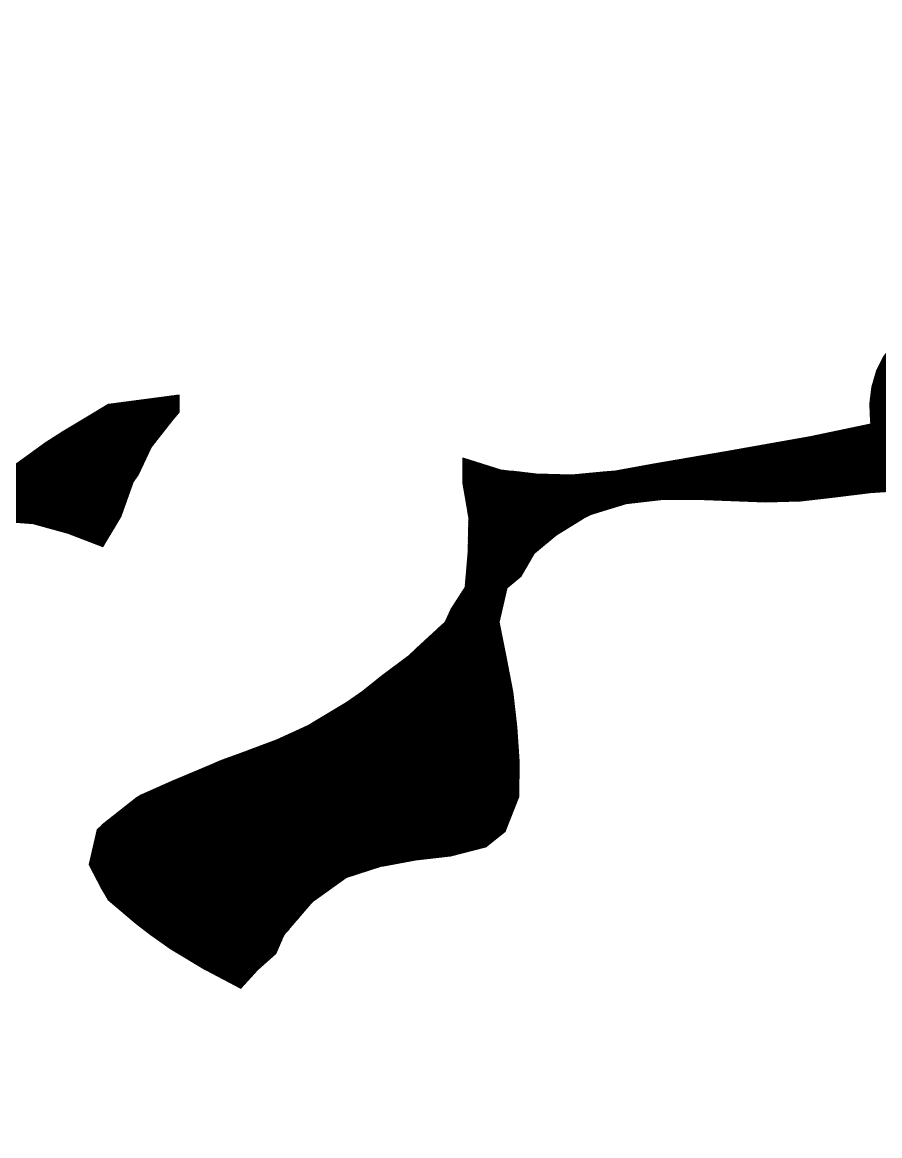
# Model space of a CAD drawing. Header units: metres. Extents: x 700094 to 706520, y 9319589 to 9324725.
# Drawn here: x 703771.8 to 703976, y 9322613.3 to 9322878.6 of the extents above; entities that cross this region are included whole.
import ezdxf

# ---------------------------------------------------------------- set-up
doc = ezdxf.new("R2010")
doc.units = ezdxf.units.M
doc.header["$MEASUREMENT"] = 0
doc.layers.add('hatch banjir pasca tanggul', color=152, linetype='CONTINUOUS')

msp = doc.modelspace()

# ---------------------------------------------------------------- hatches: boundary and pattern name
at = {"layer": 'hatch banjir pasca tanggul', "linetype": 'Continuous'}
h = msp.add_hatch(dxfattribs=at)
h.set_pattern_fill('ANSI31', color=256)
h.set_pattern_definition([(45, (0, 10000), (-0.0883883476483, 0.0883883476483), [])])
h.paths.add_polyline_path([(704073.34, 9322765.89), (704072.16, 9322768.16), (704072.26, 9322776.46), (704073.38, 9322778.66), (704079.49, 9322784.73), (704081.71, 9322786.74), (704090.03, 9322790.96), (704093.67, 9322792.98), (704098.35, 9322795.89), (704106.67, 9322800.33), (704108.36, 9322801.22), (704114.99, 9322805.18), (704123.3, 9322807.99), (704131.61, 9322808.98), (704139.91, 9322808.61), (704148.21, 9322806.88), (704156.52, 9322809.19), (704156.57, 9322809.35), (704157.26, 9322817.65), (704156.55, 9322818.56), (704148.26, 9322822.45), (704141.75, 9322825.99), (704139.97, 9322826.39), (704131.68, 9322830.32), (704126.23, 9322834.34), (704123.4, 9322835.69), (704115.1, 9322838.94), (704106.81, 9322842.67), (704106.75, 9322842.71), (704098.52, 9322845.92), (704091.27, 9322851.06), (704090.24, 9322851.74), (704082.12, 9322859.38), (704081.96, 9322859.55), (704074.78, 9322867.7), (704073.69, 9322868.78), (704065.41, 9322875.02), (704063.33, 9322876.04), (704057.11, 9322877.74), (704048.81, 9322878.58), (704040.51, 9322878.33), (704032.2, 9322877.17), (704027.24, 9322876.16), (704032.19, 9322874.69), (704038.78, 9322867.83), (704040.47, 9322866.91), (704048.27, 9322859.5), (704048.74, 9322859.03), (704055.88, 9322851.18), (704057.02, 9322849.76), (704063.13, 9322842.86), (704065.29, 9322840.31), (704071.6, 9322834.53), (704073.57, 9322832.78), (704081.85, 9322826.73), (704082.49, 9322826.2), (704088.33, 9322817.88), (704088.66, 9322809.59), (704082.48, 9322801.31), (704081.76, 9322800.56), (704073.44, 9322796.21), (704065.13, 9322794.19), (704061.5, 9322793.09), (704056.82, 9322791.33), (704048.5, 9322788.31), (704040.19, 9322785.81), (704037.03, 9322784.88), (704031.88, 9322782.56), (704023.56, 9322779.94), (704015.26, 9322779.06), (704006.96, 9322780.44), (704000.89, 9322785), (703998.68, 9322786.63), (703993.96, 9322793.32), (703991.23, 9322801.62), (703990.84, 9322808.42), (703985.4, 9322807.23), (703985.32, 9322807.18), (703984.21, 9322806.57), (703982.12, 9322805.08), (703979.3, 9322802.26), (703976.99, 9322799.02), (703975.24, 9322795.44), (703974.1, 9322791.62), (703973.6, 9322787.67), (703973.77, 9322783.69), (703973.78, 9322783.59), (703973.86, 9322782.83), (703959.49, 9322779.78), (703939.3, 9322776.27), (703922.19, 9322773.27), (703913.07, 9322771.66), (703910.13, 9322771.38), (703902.61, 9322770.65), (703894.15, 9322770.92), (703888.83, 9322771.53), (703888.28, 9322771.59), (703885.75, 9322771.88), (703876.69, 9322774.76), (703876.67, 9322768.83), (703878.09, 9322760.53), (703877.92, 9322752.24), (703877.22, 9322743.94), (703873.96, 9322738.9), (703872.47, 9322735.67), (703865.62, 9322729.39), (703863.57, 9322727.4), (703857.3, 9322722.69), (703852.89, 9322719.14), (703848.97, 9322716.4), (703840.65, 9322711.45), (703839.59, 9322710.89), (703832.33, 9322707.57), (703824.02, 9322704.48), (703819.18, 9322702.66), (703815.71, 9322701.21), (703807.39, 9322697.73), (703800.05, 9322694.43), (703799.07, 9322693.82), (703790.75, 9322687.26), (703789.61, 9322686.17), (703787.72, 9322677.88), (703790.7, 9322672.15), (703792.25, 9322669.57), (703798.97, 9322663.83), (703802.38, 9322661.24), (703807.25, 9322657.85), (703815.42, 9322652.9), (703815.54, 9322652.79), (703823.83, 9322648.49), (703827.77, 9322652.86), (703832.16, 9322656.74), (703834.08, 9322661.13), (703840.5, 9322668.6), (703841.24, 9322669.41), (703848.83, 9322674.84), (703857.14, 9322677.54), (703857.83, 9322677.64), (703865.45, 9322679.02), (703873.76, 9322679.96), (703882.07, 9322682.11), (703886.78, 9322685.84), (703890, 9322694.13), (703890.09, 9322702.42), (703889.55, 9322710.72), (703888.61, 9322719.02), (703886.97, 9322727.32), (703885.32, 9322735.62), (703887.22, 9322743.91), (703890.59, 9322746.71), (703893.78, 9322752.18), (703898.93, 9322756.45), (703905.31, 9322760.44), (703907.25, 9322761.35), (703915.56, 9322763.91), (703923.87, 9322764.87), (703932.17, 9322764.98), (703940.48, 9322764.64), (703948.78, 9322764.32), (703957.08, 9322764.58), (703965.39, 9322765.49), (703973.7, 9322766.52), (703982, 9322767.12), (703990.31, 9322767.21), (703998.61, 9322766.76), (704006.91, 9322765.49), (704015.2, 9322762.38), (704018.59, 9322760.05), (704023.48, 9322757.02), (704029.01, 9322751.72), (704031.76, 9322748.02), (704035.43, 9322743.4), (704040.03, 9322738.21), (704044.9, 9322735.07), (704048.31, 9322733.5), (704056.62, 9322733.11), (704064.05, 9322735.01), (704064.93, 9322735.46), (704072.74, 9322734.98), (704073.23, 9322734.95), (704080.57, 9322726.65), (704081.5, 9322726), (704089.78, 9322718.38), (704089.83, 9322718.33), (704098.06, 9322711.17), (704099.32, 9322710), (704104.65, 9322701.68), (704105.05, 9322693.39), (704101.24, 9322685.1), (704097.96, 9322681.6), (704093.16, 9322676.84), (704089.63, 9322673.9), (704082.7, 9322668.58), (704081.3, 9322667.05), (704076.48, 9322660.3), (704073.64, 9322652.02), (704081.23, 9322647.8), (704089.54, 9322648), (704097.85, 9322649.47), (704106.16, 9322651.85), (704106.32, 9322651.9), (704114.47, 9322654.97), (704122.78, 9322656.41), (704131.08, 9322655.36), (704136.53, 9322651.8), (704139.36, 9322647.21), (704141.15, 9322643.49), (704140.25, 9322635.2), (704139.31, 9322633.38), (704137.06, 9322626.91), (704133.75, 9322618.63), (704139.24, 9322613.3), (704147.55, 9322614.17), (704155.86, 9322616.72), (704162.73, 9322618.53), (704164.17, 9322619.35), (704172.48, 9322621.46), (704180.79, 9322622.19), (704189.1, 9322625.13), (704190.34, 9322626.73), (704190.41, 9322635.02), (704190.31, 9322643.32), (704189.56, 9322651.62), (704189.19, 9322652.61), (704185.54, 9322659.93), (704180.94, 9322666.77), (704179.74, 9322668.24), (704172.67, 9322676.56), (704172.67, 9322676.56), (704166.44, 9322684.88), (704164.41, 9322690.34), (704162.99, 9322693.19), (704160.91, 9322701.49), (704160.39, 9322709.79), (704160.62, 9322718.08), (704160.96, 9322726.38), (704160.73, 9322734.68), (704159.82, 9322742.97), (704158.74, 9322751.27), (704156.34, 9322758.32), (704148.03, 9322754.8), (704139.71, 9322751.51), (704139.02, 9322751.34), (704131.4, 9322748.99), (704123.1, 9322748.32), (704114.79, 9322748.92), (704106.5, 9322750.51), (704102.44, 9322751.47), (704098.2, 9322752.23), (704089.9, 9322753.96), (704081.61, 9322756.78), (704077.91, 9322759.85)])
h.paths.add_polyline_path([(703798.18, 9322769.1), (703799.34, 9322770.72), (703802.47, 9322777.38), (703807.69, 9322784.04), (703809.12, 9322785.66), (703809.13, 9322789.76), (703792.29, 9322787.5), (703787.31, 9322784.5), (703781.32, 9322780.89), (703777.35, 9322778.42), (703764.91, 9322769.42), (703759.55, 9322766.75), (703753.93, 9322764.71), (703748.11, 9322763.33), (703743.08, 9322763.26), (703738.05, 9322763.55), (703733.07, 9322764.21), (703732.25, 9322764.19), (703730.46, 9322765.78), (703722.76, 9322768.16), (703714.01, 9322763.18), (703712.88, 9322762.54), (703713.04, 9322760.44), (703706.58, 9322758.95), (703679.4, 9322753.41), (703659.36, 9322759.34), (703616.62, 9322775.44), (703615.44, 9322775.92), (703602.71, 9322781.09), (703602.7, 9322778.07), (703608.37, 9322774.12), (703610.71, 9322773.89), (703612.52, 9322773.52), (703615.2, 9322769.73), (703616.66, 9322768.92), (703624.94, 9322764.92), (703629.09, 9322764.37), (703632.2, 9322761.38), (703633.23, 9322760.83), (703641.53, 9322757.18), (703649.82, 9322753.56), (703651.1, 9322753.02), (703658.11, 9322750.47), (703666.4, 9322748.06), (703674.7, 9322746.54), (703683, 9322746), (703691.31, 9322746.2), (703699.62, 9322747.34), (703707.93, 9322749.88), (703713.91, 9322752.8), (703716.24, 9322753.84), (703724.56, 9322757), (703732.87, 9322758.8), (703741.17, 9322759.44), (703749.48, 9322759.63), (703757.78, 9322759.79), (703766.09, 9322759.83), (703774.39, 9322759.17), (703782.68, 9322756.85), (703790.98, 9322753.69), (703795.24, 9322760.82)])

# ---------------------------------------------------------------- linework, layer by layer
for points in [[(703976.99, 9322799.02), (703975.24, 9322795.44), (703974.1, 9322791.62), (703973.6, 9322787.67), (703973.77, 9322783.69), (703973.78, 9322783.59), (703973.86, 9322782.83), (703959.49, 9322779.78), (703939.3, 9322776.27), (703922.19, 9322773.27), (703913.07, 9322771.66), (703910.13, 9322771.38), (703902.61, 9322770.65), (703894.15, 9322770.92), (703888.83, 9322771.53), (703888.28, 9322771.59), (703885.75, 9322771.88), (703876.69, 9322774.76), (703876.67, 9322768.83), (703878.09, 9322760.53), (703877.92, 9322752.24), (703877.22, 9322743.94), (703873.96, 9322738.9), (703872.47, 9322735.67), (703865.62, 9322729.39), (703863.57, 9322727.4), (703857.3, 9322722.69), (703852.89, 9322719.14), (703848.97, 9322716.4), (703840.65, 9322711.45), (703839.59, 9322710.89), (703832.33, 9322707.57), (703824.02, 9322704.48), (703819.18, 9322702.66), (703815.71, 9322701.21), (703807.39, 9322697.73), (703800.05, 9322694.43), (703799.07, 9322693.82), (703790.75, 9322687.26), (703789.61, 9322686.17), (703787.72, 9322677.88), (703790.7, 9322672.15), (703792.25, 9322669.57), (703798.97, 9322663.83), (703802.38, 9322661.24), (703807.25, 9322657.85), (703815.42, 9322652.9), (703815.54, 9322652.79), (703823.83, 9322648.49), (703827.77, 9322652.86), (703832.16, 9322656.74), (703834.08, 9322661.13), (703840.5, 9322668.6), (703841.24, 9322669.41), (703848.83, 9322674.84), (703857.14, 9322677.54), (703857.83, 9322677.64), (703865.45, 9322679.02), (703873.76, 9322679.96), (703882.07, 9322682.11), (703886.78, 9322685.84), (703890, 9322694.13), (703890.09, 9322702.42), (703889.55, 9322710.72), (703888.61, 9322719.02), (703886.97, 9322727.32), (703885.32, 9322735.62), (703887.22, 9322743.91), (703890.59, 9322746.71), (703893.78, 9322752.18), (703898.93, 9322756.45), (703905.31, 9322760.44), (703907.25, 9322761.35), (703915.56, 9322763.91), (703923.87, 9322764.87), (703932.17, 9322764.98), (703940.48, 9322764.64), (703948.78, 9322764.32), (703957.08, 9322764.58), (703965.39, 9322765.49), (703973.7, 9322766.52), (703982, 9322767.12)], [(703766.09, 9322759.83), (703774.39, 9322759.17), (703782.68, 9322756.85), (703790.98, 9322753.69), (703795.24, 9322760.82), (703798.18, 9322769.1), (703799.34, 9322770.72), (703802.47, 9322777.38), (703807.69, 9322784.04), (703809.12, 9322785.66), (703809.13, 9322789.76), (703792.29, 9322787.5), (703787.31, 9322784.5), (703781.32, 9322780.89), (703777.35, 9322778.42), (703764.91, 9322769.42)]]:
    msp.add_lwpolyline(points, dxfattribs=at)

doc.saveas('drawing.dxf')
